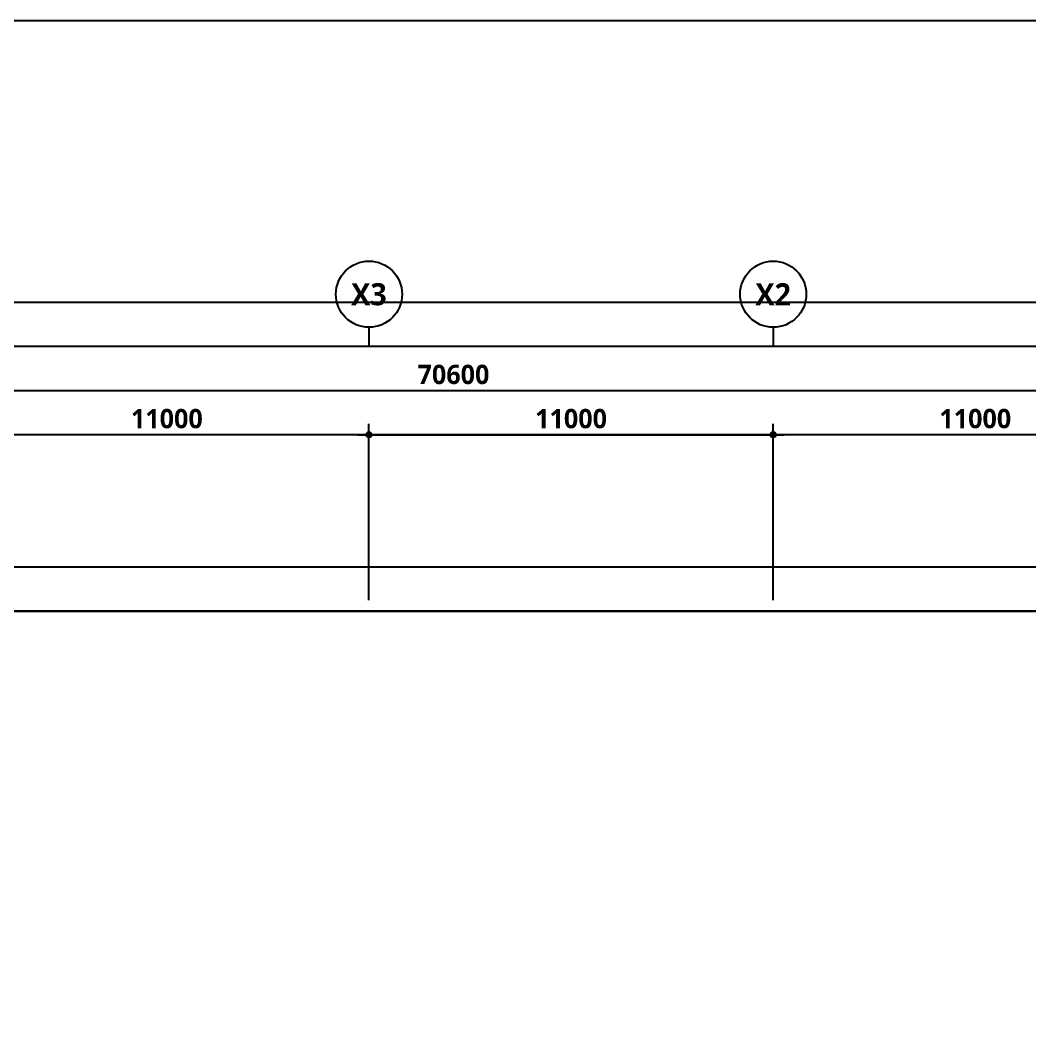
# Model space of a CAD drawing. Header units: millimetres. Extents: x 0 to 190005487, y 0 to 455456909.
# Drawn here: x 166031 to 193497, y 328721 to 356400 of the extents above; entities that cross this region are included whole.
import ezdxf
from ezdxf.enums import TextEntityAlignment as Align

# ---------------------------------------------------------------- set-up
doc = ezdxf.new("R2010")
doc.units = ezdxf.units.MM
doc.header["$LTSCALE"] = 150
doc.header["$MEASUREMENT"] = 0
doc.header["$PDSIZE"] = -10
doc.layers.get('0').update_dxf_attribs({"linetype": 'CONTINUOUS'})
doc.layers.get('Defpoints').update_dxf_attribs({"color": 153, "linetype": 'CONTINUOUS'})
for name, color, linetype in [('A-ANNO-TEXT1', 7, 'CONTINUOUS'), ('A-ST-AXIS-BUB', 7, 'CONTINUOUS'), ('A-ST-AXIS-DIM', 7, 'CONTINUOUS')]:
    doc.layers.add(name, color=color, linetype=linetype)
doc.layers.add('Defpoint', color=161, linetype='CONTINUOUS', plot=False)
doc.styles.add('SH_대대리576', font='NanumGothicBold.ttf')
doc.dimstyles.new('사본 SHP 600', dxfattribs={"dimscale": 150, "dimtxt": 3.5, "dimasz": 1, "dimexe": 2, "dimexo": 2, "dimgap": 1, "dimtad": 1, "dimdec": 0, "dimzin": 0, "dimdsep": 46, "dimtxsty": 'SH_대대리576', "dimblk": 'DIMDOT', "dimcen": 0.09, "dimclrt": 3, "dimadec": 0, "dimazin": 1, "dimtfac": 1, "dimtdec": 0, "dimtix": 1, "dimtmove": 2, "dimatfit": 0, "dimldrblk": 'DIMDOT', "dimfxl": 1, "dimtfillclr": 3, "dimtolj": 1, "dimtzin": 0, "dimarcsym": 0})

# ---------------------------------------------------------------- blocks, each defined once
blk = doc.blocks.new('DIMDOT')
at = {"color": 0}
blk.add_line((-2, 0), (2, 0), dxfattribs=at)
for radius in [0.5, 0.25]:
    blk.add_circle((0, 0), radius, dxfattribs=at)
blk = doc.blocks.new('*D4631')
at = {"layer": 'A-ST-AXIS-DIM', "color": 0, "lineweight": -2}
for p, q in [((186518, 340624), (186518, 345424)), ((197518, 340624), (197518, 345424)), ((197368, 345124), (186668, 345124))]:
    blk.add_line(p, q, dxfattribs=at)
at = {"layer": 'Defpoints', "color": 0}
for p in [(186518, 345124), (186518, 340324), (197518, 340324)]:
    blk.add_point(p, dxfattribs=at)
at = {"layer": 'A-ST-AXIS-DIM', "color": 0, "linetype": 'ByBlock', "lineweight": -2, "xscale": 150, "yscale": 150, "zscale": 150, "rotation": 180}
blk.add_blockref('DIMDOT', (186518, 345124), dxfattribs=at)
at = {"layer": 'A-ST-AXIS-DIM', "color": 0, "linetype": 'ByBlock', "lineweight": -2, "xscale": 150, "yscale": 150, "zscale": 150}
blk.add_blockref('DIMDOT', (197518, 345124), dxfattribs=at)
at = {"layer": 'A-ST-AXIS-DIM', "color": 3, "insert": (192018, 345561), "char_height": 525, "attachment_point": 5, "style": 'SH_대대리576'}
blk.add_mtext('\\A1;11000', dxfattribs=at)
blk = doc.blocks.new('*D4632')
at = {"layer": 'A-ST-AXIS-DIM', "color": 0, "lineweight": -2}
for p, q in [((175518, 340624), (175518, 345424)), ((186518, 340624), (186518, 345424)), ((175668, 345124), (186368, 345124))]:
    blk.add_line(p, q, dxfattribs=at)
at = {"layer": 'Defpoints', "color": 0}
for p in [(186518, 345124), (175518, 340324), (186518, 340324)]:
    blk.add_point(p, dxfattribs=at)
at = {"layer": 'A-ST-AXIS-DIM', "color": 0, "linetype": 'ByBlock', "lineweight": -2, "xscale": 150, "yscale": 150, "zscale": 150, "rotation": 180}
blk.add_blockref('DIMDOT', (175518, 345124), dxfattribs=at)
at = {"layer": 'A-ST-AXIS-DIM', "color": 0, "linetype": 'ByBlock', "lineweight": -2, "xscale": 150, "yscale": 150, "zscale": 150}
blk.add_blockref('DIMDOT', (186518, 345124), dxfattribs=at)
at = {"layer": 'A-ST-AXIS-DIM', "color": 3, "insert": (181018, 345561), "char_height": 525, "attachment_point": 5, "style": 'SH_대대리576'}
blk.add_mtext('\\A1;11000', dxfattribs=at)
blk = doc.blocks.new('*D4633')
at = {"layer": 'A-ST-AXIS-DIM', "color": 0, "lineweight": -2}
for p, q in [((164518, 340624), (164518, 345424)), ((175518, 340624), (175518, 345424)), ((175368, 345124), (164668, 345124))]:
    blk.add_line(p, q, dxfattribs=at)
at = {"layer": 'Defpoints', "color": 0}
for p in [(164518, 345124), (164518, 340324), (175518, 340324)]:
    blk.add_point(p, dxfattribs=at)
at = {"layer": 'A-ST-AXIS-DIM', "color": 0, "linetype": 'ByBlock', "lineweight": -2, "xscale": 150, "yscale": 150, "zscale": 150, "rotation": 180}
blk.add_blockref('DIMDOT', (164518, 345124), dxfattribs=at)
at = {"layer": 'A-ST-AXIS-DIM', "color": 0, "linetype": 'ByBlock', "lineweight": -2, "xscale": 150, "yscale": 150, "zscale": 150}
blk.add_blockref('DIMDOT', (175518, 345124), dxfattribs=at)
at = {"layer": 'A-ST-AXIS-DIM', "color": 3, "insert": (170018, 345561), "char_height": 525, "attachment_point": 5, "style": 'SH_대대리576'}
blk.add_mtext('\\A1;11000', dxfattribs=at)
blk = doc.blocks.new('*D4636')
at = {"layer": 'A-ST-AXIS-DIM', "color": 0, "lineweight": -2}
for p, q in [((142518, 340624), (142518, 346624)), ((213118, 340624), (213118, 346624)), ((212968, 346324), (142668, 346324))]:
    blk.add_line(p, q, dxfattribs=at)
at = {"layer": 'Defpoints', "color": 0}
for p in [(142518, 346324), (142518, 340324), (213118, 340324)]:
    blk.add_point(p, dxfattribs=at)
at = {"layer": 'A-ST-AXIS-DIM', "color": 0, "linetype": 'ByBlock', "lineweight": -2, "xscale": 150, "yscale": 150, "zscale": 150, "rotation": 180}
blk.add_blockref('DIMDOT', (142518, 346324), dxfattribs=at)
at = {"layer": 'A-ST-AXIS-DIM', "color": 0, "linetype": 'ByBlock', "lineweight": -2, "xscale": 150, "yscale": 150, "zscale": 150}
blk.add_blockref('DIMDOT', (213118, 346324), dxfattribs=at)
at = {"layer": 'A-ST-AXIS-DIM', "color": 3, "insert": (177818, 346763), "char_height": 525, "attachment_point": 5, "style": 'SH_대대리576'}
blk.add_mtext('\\A1;70600', dxfattribs=at)
blk = doc.blocks.new('A-ST-AXIS-BUB-1')
at = {"layer": 'A-ST-AXIS-BUB'}
blk.add_line((0, 350), (0, 0), dxfattribs=at)
blk.add_circle((0, 950), 600, dxfattribs=at)

msp = doc.modelspace()

# ---------------------------------------------------------------- linework, layer by layer
msp.add_lwpolyline([(141012.4, 340323.6), (225887.6, 340323.6), (225887.6, 283376.4), (141012.4, 283376.4)], close=True)
at = {"layer": 'Defpoint'}
for points in [[(126000, 356400), (252000, 356400), (252000, 267300), (126000, 267300)], [(132612.4, 274976.4), (234287.6, 274976.4), (234287.6, 348723.6), (132612.4, 348723.6)], [(133812.4, 276176.4), (233087.6, 276176.4), (233087.6, 347523.6), (133812.4, 347523.6)], [(135012.4, 277376.4), (231887.6, 277376.4), (231887.6, 346323.6), (135012.4, 346323.6)], [(136212.4, 278576.4), (230687.6, 278576.4), (230687.6, 345123.6), (136212.4, 345123.6)], [(139812.4, 282176.4), (227087.6, 282176.4), (227087.6, 341523.6), (139812.4, 341523.6)], [(141012.4, 283376.4), (225887.6, 283376.4), (225887.6, 340323.6), (141012.4, 340323.6)]]:
    msp.add_lwpolyline(points, close=True, dxfattribs=at)

# ---------------------------------------------------------------- block references
at = {"layer": 'A-ST-AXIS-BUB', "xscale": 1.5, "yscale": 1.5, "zscale": 1.5}
for p in [(175518.3, 347523.6), (186518.3, 347523.6)]:
    msp.add_blockref('A-ST-AXIS-BUB-1', p, dxfattribs=at)

# ---------------------------------------------------------------- texts
at = {"layer": 'A-ANNO-TEXT1', "style": 'SH_대대리576'}
for s, p in [('X3', (175518.3, 348948.6)), ('X2', (186518.3, 348948.6))]:
    msp.add_text(s, height=600, dxfattribs=at).set_placement(p, align=Align.MIDDLE_CENTER)

# ---------------------------------------------------------------- dimensions: what is measured, and where the dimension line sits
at = {"layer": 'A-ST-AXIS-DIM'}
dim = msp.add_linear_dim(base=(142518.3, 346323.6), p1=(213118.3, 340323.6), p2=(142518.3, 340323.6), dimstyle='사본 SHP 600', override={"dimtxsty": 'SH_대대리576', "dimldrblk": 'DIMDOT'}, dxfattribs=at)
dim.commit()
dim.dimension.update_dxf_attribs({"geometry": '*D4636', "text_midpoint": (177818.3, 346763.3)})
for base, p1, p2, angle, picture, middle in [((164518.3, 345123.6), (175518.3, 340323.6), (164518.3, 340323.6), 0, '*D4633', (170018.3, 345561.5)), ((186518.3, 345123.6), (175518.3, 340323.6), (186518.3, 340323.6), 180, '*D4632', (181018.3, 345561.5)), ((186518.3, 345123.6), (197518.3, 340323.6), (186518.3, 340323.6), 0, '*D4631', (192018.3, 345561.5))]:
    dim = msp.add_linear_dim(base=base, p1=p1, p2=p2, angle=angle, dimstyle='사본 SHP 600', override={"dimtxsty": 'SH_대대리576', "dimldrblk": 'DIMDOT'}, dxfattribs=at)
    dim.commit()
    dim.dimension.update_dxf_attribs({"geometry": picture, "text_midpoint": middle})

doc.saveas('drawing.dxf')
